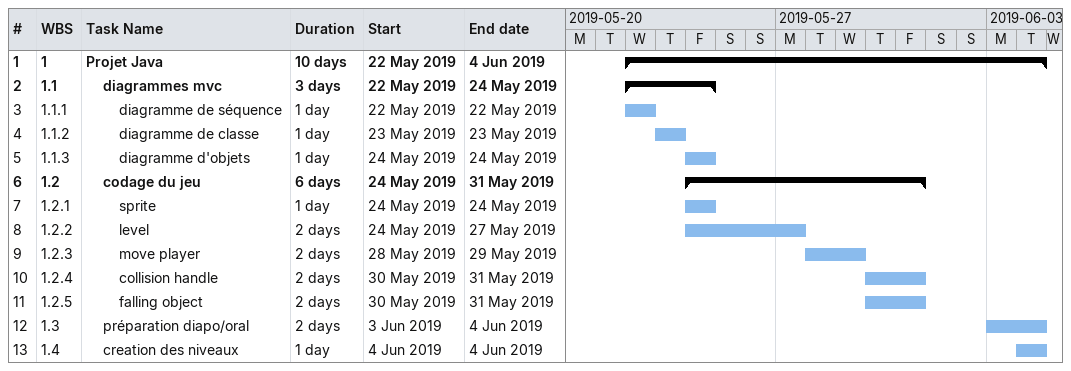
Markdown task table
| ID | WBS | Task | Duration | Start | Finish |
|---|---|---|---|---|---|
| 1 | 1 | **Projet Java** | 10d | 2019-05-22 | 2019-06-04 |
| 2 | 1.1 | **diagrammes mvc** | 3d | 2019-05-22 | 2019-05-24 |
| 3 | 1.1.1 | diagramme de séquence | 1d | 2019-05-22 | 2019-05-22 |
| 4 | 1.1.2 | diagramme de classe | 1d | 2019-05-23 | 2019-05-23 |
| 5 | 1.1.3 | diagramme d'objets | 1d | 2019-05-24 | 2019-05-24 |
| 6 | 1.2 | **codage du jeu** | 6d | 2019-05-24 | 2019-05-31 |
| 7 | 1.2.1 | sprite | 1d | 2019-05-24 | 2019-05-24 |
| 8 | 1.2.2 | level | 2d | 2019-05-24 | 2019-05-27 |
| 9 | 1.2.3 | move player | 2d | 2019-05-28 | 2019-05-29 |
| 10 | 1.2.4 | collision handle | 2d | 2019-05-30 | 2019-05-31 |
| 11 | 1.2.5 | falling object | 2d | 2019-05-30 | 2019-05-31 |
| 12 | 1.3 | préparation diapo/oral | 2d | 2019-06-03 | 2019-06-04 |
| 13 | 1.4 | creation des niveaux | 1d | 2019-06-04 | 2019-06-04 |
